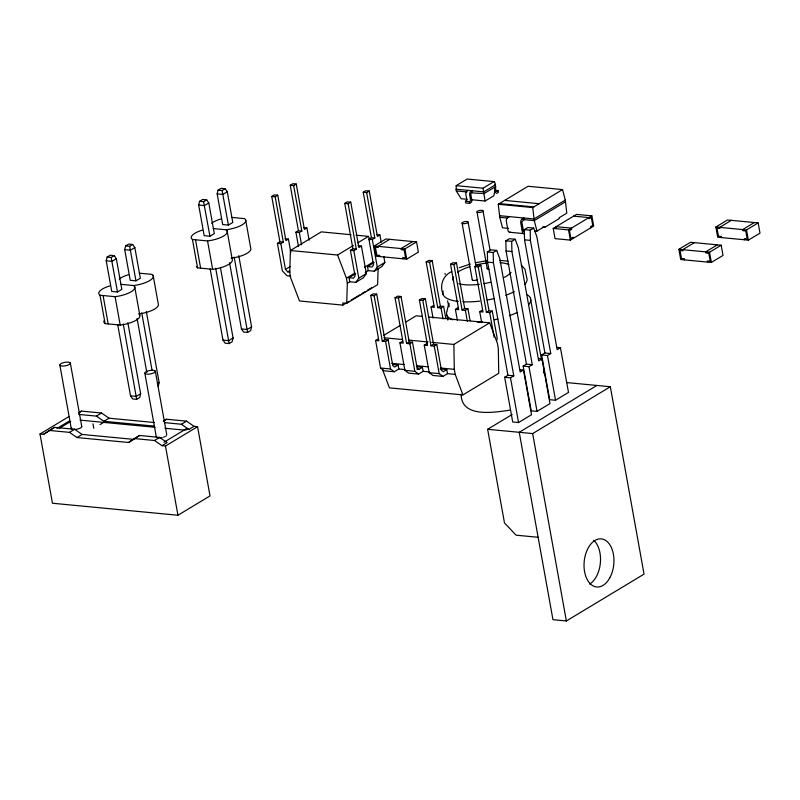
<?xml version="1.0" encoding="UTF-8"?>
<svg xmlns="http://www.w3.org/2000/svg" width="800" height="800" viewBox="0 0 800 800"><rect width="100%" height="100%" fill="white"/><g stroke="black" fill="none" stroke-linecap="round" stroke-linejoin="round"><path stroke-width="1.2" d="M351.09 234.72L321.33 231.87L290.42 250.51L289.72 272.75L290.63 277.81L299.5 300.97L342.8 305.11L349.2 301.25M342.8 305.11L342.87 302.95L346.7 303.32L377.61 284.68L378.13 268.14M346.7 303.32L347.34 283.24L346.43 278.17L337.56 255.02L290.42 250.51M467.16 199.3L461.17 198.73L456.27 190.91L456.16 185.64L467.11 179.03L493.97 181.6C496.94 182.77 493.83 194.36 498.05 190.66L498.36 192.37L497.09 193.14A2.14 1.31 -84.5 0 1 495.45 191.92L494.87 188.68M447 310.94L448.84 303.31L448.88 306.7L447.55 300.87M106.22 260.79L107.13 257.08L110.19 255.23L114.21 255.62L116.34 258.71L121.85 289.35L117.49 291.99L111.74 291.44L106.22 260.79L111.97 261.34L116.34 258.71M124.71 249.64L125.62 245.92L128.68 244.08L132.7 244.47L134.83 247.56L140.34 278.2L135.97 280.84L130.23 280.29L124.71 249.64L130.46 250.19L134.83 247.56M127.84 322.63L140.64 393.77L139.74 397.49L136.68 399.33L132.65 398.95L130.52 395.85L117.73 324.72M198.67 205.04L199.58 201.32L202.63 199.47L206.66 199.86L208.79 202.95L214.3 233.59L209.93 236.23L204.19 235.68L198.67 205.04L204.42 205.59L208.79 202.95M158.23 386.34L159.13 382.62L146.33 311.48M217.16 193.88L218.07 190.17L221.12 188.32L225.15 188.71L227.28 191.8L232.79 222.44L228.42 225.08L222.68 224.53L217.16 193.88L222.91 194.43L227.28 191.8M220.51 268.1L233.09 338.01L232.18 341.73L229.13 343.57L225.1 343.19L222.97 340.1L210.17 268.96M238.78 255.72L251.58 326.86L250.67 330.58L247.62 332.42L243.59 332.04L241.46 328.94L229.55 262.71M496.54 340.71L497.24 338.61L492.29 311.08L489.01 310.76L486.42 312.33L478.25 266.93L480.84 265.36L489.01 310.76M347.34 283.24L349.76 281.78L355.77 282.35L358.79 278.18L366.36 273.61L361.41 246.08L358 245.75M366.36 273.61L363.34 277.79L355.77 282.35M365.27 272.42L368.25 270.63L374.26 271.2L377.28 267.03L384.85 262.46L383.77 256.48M384.85 262.46L381.83 266.64L374.26 271.2M511.05 272.43L508.76 274.65A30.51 9.98 -10.2 0 1 503.97 277.51M451.75 271.51C442.71 275.63 439.28 285.83 443.27 294.81M163.38 421.09L166.46 419.23L186.54 421.15L194.05 426.33L197.56 426.67L210.02 495.9L177.94 515.25L52.46 503.24L40 434.01L43.51 434.34L54.52 427.35L74.6 429.27L82.11 434.45L133.64 439.38L139.52 435.48L159.59 437.4L167.1 442.58L161.97 445.68L154.46 440.5L134.38 438.58L128.51 442.48L76.98 437.55L69.47 432.36L49.39 430.44M54.52 427.35L43.51 434.34M79.51 412.4L81.46 411.1L101.54 413.02L109.05 418.2L154.45 422.54M163.52 421.18L166.46 419.23M107.13 257.08L111.15 257.46L114.21 255.62M125.62 245.92L129.64 246.31L132.7 244.47M199.58 201.32L203.6 201.7L206.66 199.86M218.07 190.17L222.09 190.55L225.15 188.71M290.64 276.12L287.03 275.78L282.38 270.87L277.43 243.33L279.92 241.83L271.75 196.43L274.34 194.87L277.75 195.2L285.92 240.6L288.41 239.09L290.84 252.59M298.5 246.55L295.92 232.18L298.41 230.68L290.24 185.28L292.83 183.72L296.24 184.05L304.41 229.44L306.9 227.94L309.11 240.21M271.75 196.43L275.16 196.76L277.75 195.2M290.24 185.28L293.65 185.61L296.24 184.05M349.76 281.78L349.03 277.74L353.55 278.17L355.06 276.08L350.42 250.32L352.91 248.82L344.75 203.42L347.34 201.86L350.75 202.18L358.92 247.58L361.41 246.08M368.25 270.63L367.52 266.59L372.04 267.02L373.55 264.93L368.91 239.17L371.4 237.67L363.24 192.27L365.83 190.71L369.24 191.03L377.41 236.43L379.9 234.93L381.19 242.11M277.43 243.33L280.84 243.66L283.33 242.16L275.16 196.76M295.92 232.18L299.33 232.51L301.82 231.01L293.65 185.61M344.75 203.42L348.16 203.75L350.75 202.18M363.24 192.27L366.65 192.6L369.24 191.03M290.06 272.09L287.8 271.88L285.47 269.42L290.21 266.57M287.8 271.88L289.69 270.74M40 434.01L68.87 416.6M337.56 255.02L353.54 245.38M357.8 242.81L368.46 236.38L369.79 239.85M78.38 412.96L81.46 411.1M57.02 428.42L69.48 420.9M59.3 428.3L70.72 421.41M350.42 250.32L353.84 250.65L356.32 249.15L348.16 203.75M368.91 239.17L372.32 239.5L374.81 237.99L366.65 192.6M374.24 245.99L385.89 238.97L416.55 241.9L418.38 252.12L406.74 259.14L376.08 256.21L374.24 245.99L404.9 248.93L416.55 241.9M467.94 190.35L466.98 190.96A3.05 1.88 -84.5 0 0 465.85 194.35L466.88 200.2L465.47 201.28L465.77 202.98L469.6 203.35L470.88 202.58A2.14 1.31 -84.5 0 0 471.8 199.83L470.83 194.44A1.22 0.75 -84.5 0 1 471.35 192.86L484.05 193.57L495.7 186.54L493.86 195.75L485.12 201.02L471.95 199.76M69.47 432.36L74.6 429.27M78.69 414.42L96.41 416.11L101.54 413.02M389.72 239.34L378.08 246.36L378.28 247.5L375.41 247.22L376.84 255.17L379.71 255.44L379.91 256.58M140.64 393.77L136.27 396.4L130.52 395.85M157.38 383.67L159.13 382.62M233.09 338.01L228.72 340.65L222.97 340.1M251.58 326.86L247.21 329.49L241.46 328.94M456.16 185.64L483.02 188.21L493.97 181.6M495.39 184.84L483.75 191.87L455.96 189.21M76.98 437.55L82.11 434.45M96.41 416.11L103.92 421.3L109.05 418.2M465.47 201.28L469.3 201.65L470.64 200.81L469.68 194.72A3.05 1.88 -84.5 0 1 470.81 191.32L471.77 190.72L472.08 192.42M99.98 424.6L105.25 421.42M346.43 278.17L354.95 273.03M364.54 267.25L373.07 262.11M349.03 277.74L355.66 273.74M367.52 266.59L374.15 262.59M412.71 241.54L401.07 248.56L401.27 249.7L404.15 249.97L405.58 257.92L402.7 257.64L402.91 258.78M508.66 228.4L502.5 227.81L499.78 217.31L498.26 204.26L528.07 186.28L562.56 189.58L565.28 200.09L566.8 213.14L559.17 217.73L559.32 218.56L544.76 227.34L542.3 227.1M351.33 299.97L359.85 294.83M361.98 293.54L365.18 291.61M367.31 290.33L371.57 287.76M404.8 369.57L398.82 369L394.24 371.76L384.28 370.8L380.55 368.02L375.6 340.48L378.87 340.8L370.71 295.4L373.3 293.84L376.71 294.16L384.88 339.56L382.29 341.12L374.12 295.73L376.71 294.16M433.05 318.07L431.07 307.03L434.34 307.34L426.18 261.94L428.77 260.38L432.18 260.71L440.35 306.11L437.75 307.67L429.59 262.27L432.18 260.71M134.38 438.58L139.52 435.48M128.51 442.48L133.64 439.38M507.6 217.81L509.55 216.63M498.26 204.26L532.75 207.56L562.56 189.58M154.46 440.5L159.59 437.4M164.87 422.67L181.4 424.25L186.54 421.15M521.96 219.18L523.92 218L524.21 219.65L521.8 221.84L523.5 231.36L524.23 231.78M429.14 371.9L423.15 371.33L418.58 374.08L408.61 373.13L404.89 370.35L399.93 342.81L403.21 343.13L395.04 297.73L397.63 296.16L401.04 296.49L409.21 341.89L406.62 343.45L398.45 298.05L401.04 296.49M457.39 320.4L455.4 309.36L458.68 309.67L450.51 264.27L453.1 262.71L456.51 263.04L464.68 308.43L462.09 310L453.92 264.6L456.51 263.04M565.28 200.09L533.98 218.97L499.49 215.67M163.92 442.28L185.73 429.13L188.91 429.43L194.05 426.33M565.57 201.73L534.27 220.61L523.19 219.55M161.97 445.68L165.48 446.02L197.56 426.67M507.94 375.29L487.57 262.12L487.36 251.95L490.85 249.84L496.7 250.4L499.82 258.82L520.19 371.99L523.46 370.01L531.51 414.73L518.55 422.54L512.71 421.98L504.66 377.27L507.94 375.29L513.78 375.85L493.42 262.68L493.2 252.51L496.7 250.4M526.43 364.14L506.06 250.97L505.85 240.8L509.34 238.69L515.19 239.25L518.31 247.67L538.68 360.84L541.95 358.86L550 403.58L537.04 411.39L531.2 410.83L523.15 366.12L526.43 364.14L532.27 364.7L511.91 251.53L511.69 241.36L515.19 239.25M544.92 352.99L524.55 239.82L524.34 229.65L527.83 227.54L533.68 228.1L536.8 236.52L557.17 349.68L560.44 347.71L568.49 392.43L555.53 400.24L549.69 399.68L541.64 354.96L544.92 352.99L550.76 353.55L530.4 240.38L530.18 230.21L533.68 228.1M428.41 316.97L489.67 322.84L497.39 343.34L498.31 348.4L498.75 373.3L462.94 394.9L455.21 374.4L447.48 373.66L442.91 376.41L432.95 375.46L429.22 372.68L424.26 345.14L427.54 345.45L419.37 300.06L421.96 298.49L425.37 298.82L433.54 344.22L430.95 345.78L422.78 300.38L425.37 298.82M481.72 322.73L479.73 311.69L483.01 312L474.84 266.6L477.43 265.04L480.84 265.36M534.53 230.88L536.99 231.11L544.61 226.52L544.76 227.34M553.22 228.43L576.51 214.38L591.84 215.85L593.68 226.06L570.38 240.11L555.05 238.64L553.22 228.43L568.54 229.89L591.84 215.85M383.5 335.5L400.36 325.33M405.62 322.16L416.16 315.8L422.28 316.39M375.6 340.48L378.19 338.92M431.07 307.03L433.66 305.47M382.29 341.12L385.56 341.44L388.15 339.87L392.79 365.64L394.65 367.03L398.09 364.96L398.82 369M437.75 307.67L441.03 307.98L443.62 306.42L445.78 318.39M399.93 342.81L402.52 341.25M455.4 309.36L457.99 307.79M406.62 343.45L409.89 343.77L412.49 342.2L417.12 367.97L418.99 369.36L422.42 367.29L423.15 371.33M462.09 310L465.36 310.31L467.95 308.75L470.11 320.72M424.26 345.14L426.85 343.58M479.73 311.69L482.32 310.12M430.95 345.78L434.23 346.09L436.82 344.53L441.45 370.3L443.32 371.69L446.75 369.61L447.48 373.66M486.42 312.33L489.7 312.64L492.29 311.08M431.8 342.33L453.86 344.44L489.67 322.84M678.88 249.31L690.53 242.28L721.18 245.21L723.02 255.43L711.37 262.45L680.72 259.52L678.88 249.31L709.54 252.24L721.18 245.21M715.86 227L727.51 219.98L758.16 222.91L760 233.13L748.35 240.15L717.7 237.22L715.86 227L746.51 229.94L758.16 222.91M694.36 242.65L682.71 249.67L682.92 250.81L680.04 250.53L681.47 258.48L684.35 258.75L684.55 259.89M731.34 220.34L719.69 227.37L719.9 228.5L717.02 228.23L718.45 236.17L721.33 236.45L721.53 237.58M717.35 244.85L705.7 251.87L705.91 253.01L708.78 253.28L710.21 261.23L707.34 260.95L707.54 262.09M754.33 222.54L742.68 229.57L742.89 230.7L745.76 230.98L747.19 238.92L744.32 238.65L744.52 239.78M504.66 377.27L510.5 377.83L513.78 375.85M523.15 366.12L528.99 366.67L532.27 364.7M541.64 354.96L547.48 355.52L550.76 353.55M538.13 537.29L516.1 535.18L504.48 522.91L487.63 429.28L512.1 414.52M596.92 385.46L519.24 432.3L552.96 619.68L566.37 620.97L644.04 574.12L610.33 386.74L566.52 382.55M487.63 429.28L532.66 433.58L610.33 386.74M459.3 267.71L470.38 264.02M475.21 262.8L486.54 260.75M213.26 228.56L226.04 229.78L230.17 229.11A18.31 5.99 -10.2 0 0 245.62 219.8L244.53 218.63L231.75 217.41M202.26 230.15A18.31 5.99 -10.2 0 0 191.36 238.32L192.45 239.49L207.55 240.94L211.68 240.27A18.31 5.99 -10.2 0 0 227.13 230.95L226.04 229.78M231.14 258.16L235.28 257.49A18.31 5.99 -10.2 0 0 250.72 248.17L245.62 219.8M196.47 266.7L197.56 267.86L212.65 269.31L216.79 268.64A18.31 5.99 -10.2 0 0 232.23 259.33L227.13 230.95M120.81 284.32L133.59 285.54L137.72 284.87A18.31 5.99 -10.2 0 0 153.17 275.56L152.08 274.39L139.3 273.17M109.81 285.91A18.31 5.99 -10.2 0 0 98.91 294.08L100 295.25L115.1 296.69L119.23 296.02A18.31 5.99 -10.2 0 0 134.68 286.71L133.59 285.54M104 320.87A18.31 5.99 -10.2 0 0 104.02 322.45L105.11 323.62L120.2 325.07L124.34 324.4A18.31 5.99 -10.2 0 0 139.78 315.09L134.68 286.71M510.32 410.12C495.76 412.1 461.1 418.66 461.15 394.21M499.91 260.41L507.93 261.14M496.14 190.48L498.05 190.66M456.27 190.91L467.11 191.95M504.67 200.4L539.16 203.7M499.34 203.61L533.82 206.91M573.6 216.13L588.93 217.6L589.13 218.74L591.31 217.42L592.74 225.36L590.56 226.68L590.76 227.82M499.78 217.31L507.17 218.02M524.34 229.65L530.18 230.21M522.21 229.7L524.67 229.93M509.48 232.24L523.85 233.62M524.55 239.82L530.4 240.38M505.85 240.8L511.69 241.36M303.49 227.62L306.9 227.94M376.49 234.6L379.9 234.93M356.05 235.19L368.46 236.38M298.41 230.68L301.82 231.01M371.4 237.67L374.81 237.99M506.06 250.97L511.91 251.53M487.36 251.95L493.2 252.51M285 238.77L288.41 239.09M279.92 241.83L283.33 242.16M352.91 248.82L356.32 249.15M487.57 262.12L493.42 262.68M426.18 261.94L429.59 262.27M450.51 264.27L453.92 264.6M474.84 266.6L478.25 266.93M370.71 295.4L374.12 295.73M395.04 297.73L398.45 298.05M419.37 300.06L422.78 300.38M440.35 306.11L443.62 306.42M464.68 308.43L467.95 308.75M556.94 347.37L560.44 347.71M384.02 337.76L402.4 339.51M408.52 340.1L428.13 341.98M384.88 339.56L388.15 339.87M409.21 341.89L412.49 342.2M433.54 344.22L436.82 344.53M538.45 358.52L541.95 358.86M519.96 369.68L523.46 370.01M391.81 363.35L404.07 364.53M416.32 365.7L428.57 366.87M440.82 368.04L454.3 369.33L455.21 374.4M392.55 364.43L398.09 364.96M416.89 366.76L422.42 367.29M440.11 368.98L446.75 369.61M416.77 369.15L418.99 369.36M380.55 368.02L390.52 368.97L394.24 371.76M404.89 370.35L414.85 371.3L418.58 374.08M429.22 372.68L439.18 373.63L442.91 376.41M462.94 394.9L389.42 387.86L382.13 368.5M103.92 421.3L154.23 426.11M80 420.12L155.14 427.31M165 428.26L184.71 430.14M181.4 424.25L188.91 429.43M521.34 265.09L525.02 269.38L526.71 277.62A42.71 13.98 -10.2 0 1 524.92 284.32M139.78 315.09L138.69 313.92L142.83 313.25A18.31 5.99 -10.2 0 0 158.27 303.93L153.17 275.56M536.99 231.11L534.27 220.61L532.75 207.56M495.57 185.81L495.5 185.51A3.05 1.88 -84.5 0 0 494.89 184.36M222.09 190.55L228.42 225.08M203.6 201.7L209.93 236.23M129.64 246.31L135.97 280.84M111.15 257.46L117.49 291.99M483.02 188.21L485.12 201.02M746.51 229.94L748.35 240.15M709.54 252.24L711.37 262.45M573.29 238.35L573.09 237.22L570.91 238.54L569.48 230.59L571.66 229.27L571.46 228.14L556.13 226.67L556.33 227.81M568.54 229.89L570.38 240.11M547.48 355.52L555.53 400.24M530.39 298.05L541.54 360.01M543.5 370.94L543.94 373.37M528.99 366.67L537.04 411.39M532.66 433.58L566.37 620.97M482.97 210.78L490.14 250.62M510.5 377.83L518.55 422.54M477.01 212.01L487.22 268.76M489.7 312.64L494.11 337.18M469.3 201.65L469.6 203.35M468.07 222.02L475.89 265.49M462.07 223.13L472.28 279.88M465.36 310.31L467.35 321.35M445.04 273.43L445.22 274.43M446.94 315.24L447.82 320.1M441.03 307.98L443.02 319.02M434.23 346.09L439.18 373.63M404.9 248.93L406.74 259.14M409.89 343.77L414.85 371.3M372.32 239.5L377.28 267.03M385.56 341.44L390.52 368.97M353.84 250.65L358.79 278.18M299.33 232.51L301.54 244.78M280.84 243.66L285.47 269.42M234.19 257.13L247.62 332.42M215.7 268.28L229.13 343.57M207.55 240.94L212.65 269.31M195.53 239.78L200.63 268.16M192.45 239.49L197.56 267.86M185.73 429.13L185.94 430.26M166.76 434.75L155.31 371.12A5.41 1.77 -10.2 0 1 150.78 373.86A5.3 1.73 -10.2 0 1 144.86 373.29L156.31 436.92A5.3 1.73 -10.2 0 0 156.66 437.31M141.74 312.89L152.11 370.53M165.48 446.02L177.94 515.25M137.1 318.47L146.81 372.44M123.25 324.04L136.68 399.33M115.1 296.69L120.2 325.07M103.08 295.54L108.18 323.92M100 295.25L105.11 323.62M92.98 423.79L93.8 428.33M72.32 429.25A5.3 1.73 -10.2 0 1 71.27 428.57L59.87 365.16A5.41 1.77 -10.2 0 1 64.4 362.43A5.3 1.73 -10.2 0 1 70.32 362.99L81.73 426.4A5.41 1.77 -10.2 0 1 77.19 429.14A5.3 1.73 -10.2 0 1 73.29 429.42M453.86 344.44L454.3 369.33M119.24 279.03A18.31 5.99 -10.2 0 1 128.3 274.76M211.68 223.28A18.31 5.99 -10.2 0 1 220.75 219M593.73 540.29A24.16 14.86 -84.5 0 1 600.36 563A24.16 14.86 -84.5 0 1 589.61 584.12M507.6 217.84A2.78 1.71 -84.5 0 0 506.34 221.37L508.01 230.52A2.78 1.71 -84.5 0 0 510.15 232.02M524.52 233.39A2.78 1.71 -84.5 0 1 522.36 231.91L520.73 222.74A2.78 1.71 -84.5 0 1 521.97 219.21M71.28 428.57A5.41 1.77 -10.2 0 1 71.63 427.6M81.37 426.01A5.3 1.73 -10.2 0 1 81.73 426.4M59.86 365.16A5.3 1.73 -10.2 0 0 65.78 365.73A5.41 1.77 -10.2 0 0 70.32 362.99M162.22 437.49A5.3 1.73 -10.2 0 1 157.35 437.6M144.86 373.29A5.41 1.77 -10.2 0 1 149.4 370.56A5.3 1.73 -10.2 0 1 155.31 371.12M166.4 435.72A5.41 1.77 -10.2 0 1 165.72 436.24M164.74 436.72A5.41 1.77 -10.2 0 1 163.55 437.15M477.56 279.62A3.05 1 -10.2 0 1 473.98 280.44A3.05 1 -10.2 0 1 472.33 279.61M489.06 269.26A3.05 1 -10.2 0 1 487.42 268.2M527.49 294.94A42.71 13.98 -10.2 0 1 528.6 304.75M516.86 312.66A42.71 13.98 -10.2 0 1 509.36 315.68M497.96 318.98A42.71 13.98 -10.2 0 1 494.36 319.78M482.16 321.69A42.71 13.98 -10.2 0 1 477.36 322.11M452.87 319.84A42.71 13.98 -10.2 0 1 446.89 311.55M514.34 291.68A42.71 13.98 -10.2 0 1 505.68 295.25M494.29 298.55A42.71 13.98 -10.2 0 1 487.03 300.05M479.69 301.13A42.71 13.98 -10.2 0 1 462.91 301.82M458.28 301.45A42.71 13.98 -10.2 0 1 443.21 291.12M490.47 282.28A30.51 9.98 -10.2 0 1 483.8 283.68M479.32 284.34A30.51 9.98 -10.2 0 1 458.85 283.71M453.67 280.99A30.51 9.98 -10.2 0 1 453.13 276.69M457.54 272.24A30.51 9.98 -10.2 0 1 469.74 266.68M476.1 264.92A30.51 9.98 -10.2 0 1 487.29 263M500.04 262.68A30.51 9.98 -10.2 0 1 508.82 264.51M609.69 578.04A24.16 14.86 -84.5 0 0 602.68 539.12A24.16 14.86 -84.5 0 0 584.57 571.62A24.16 14.86 -84.5 0 0 609.69 578.04M463.11 223.66A3.05 1 -10.2 0 0 468.03 222.29A3.05 1 -10.2 0 0 464.08 221.78A3.05 1 -10.2 0 0 463.11 223.66M478.17 212.49A3.05 1 -10.2 0 0 482.97 211.04A3.05 1 -10.2 0 0 478.83 210.65A3.05 1 -10.2 0 0 478.17 212.49"/></g></svg>
